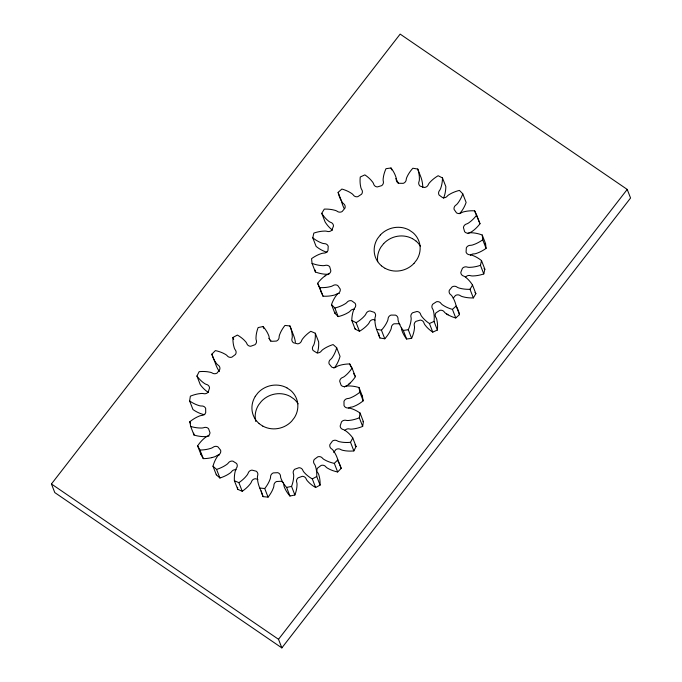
<?xml version="1.0" encoding="UTF-8"?>
<svg xmlns="http://www.w3.org/2000/svg" width="682" height="682" viewBox="0 0 682 682"><rect width="100%" height="100%" fill="white"/><g stroke="black" fill="none" stroke-linecap="round" stroke-linejoin="round"><path stroke-width="1.02" d="M204.779 414.605A8.355 7.826 -21.2 0 1 201.974 414.051L200.21 413.454A35.822 33.554 -21.2 0 1 192.963 409.541L189.63 400.939L190.363 396.182A35.814 33.546 -21.2 0 1 198.59 393.795L200.474 393.565A8.261 7.732 -21.2 0 1 203.364 393.582A4.297 4.024 -21.2 0 0 208.198 392.082L209.536 387.964A4.305 4.032 -21.2 0 0 206.356 384.401A8.38 7.843 -21.2 0 1 203.901 383.045L202.452 381.954A35.89 33.623 -21.2 0 1 196.928 376.029L199.161 371.664A35.899 33.623 -21.2 0 1 207.643 371.784L209.485 372.116A8.261 7.741 -21.2 0 1 212.196 372.986A4.305 4.032 -21.2 0 0 217.208 372.96L219.8 369.388A4.305 4.032 -21.2 0 0 217.967 365.015A8.329 7.8 -21.2 0 1 216.117 362.977L215.103 361.494A35.882 33.614 -21.2 0 1 211.855 354.163L215.367 350.599A35.907 33.631 -21.2 0 1 223.278 353.225L224.898 354.086A8.312 7.783 -21.2 0 1 227.149 355.714A4.305 4.032 -21.2 0 0 231.863 357.172L235.452 354.487A4.305 4.032 -21.2 0 0 235.154 349.73A8.448 7.92 -21.2 0 1 234.079 347.223L233.611 345.493A35.89 33.614 -21.2 0 1 232.946 337.462L237.387 335.067A35.865 33.589 -21.2 0 1 243.96 339.926L245.196 341.23A8.38 7.852 -21.2 0 1 246.782 343.472A4.305 4.032 -21.2 0 0 250.72 346.26L254.957 344.734A4.305 4.032 -21.2 0 0 256.227 340.054A8.337 7.809 -21.2 0 1 256.031 337.317L256.151 335.51A35.924 33.648 -21.2 0 1 258.137 327.565L263.082 326.559A35.873 33.606 -21.2 0 1 267.659 333.183L268.401 334.811A8.423 7.886 -21.2 0 1 269.151 337.437A4.305 4.032 -21.2 0 0 271.939 341.298L276.415 341.068A4.305 4.032 -21.2 0 0 279.117 336.934A8.397 7.869 -21.2 0 1 279.825 334.231L280.524 332.526A35.822 33.554 -21.2 0 1 284.965 325.442L289.927 325.936L293.26 334.538A35.882 33.614 -21.2 0 1 295.408 342.279M344.828 430.495A4.305 4.032 -21.2 0 1 349.661 428.995A8.389 7.86 -21.2 0 0 352.551 429.012L354.435 428.782A35.967 33.691 -21.2 0 0 362.662 426.395L359.329 417.793L360.062 413.045A35.907 33.631 -21.2 0 0 352.816 409.115L351.06 408.527A8.329 7.8 -21.2 0 0 348.255 407.972A4.305 4.032 -21.2 0 1 344.026 405.577L343.984 401.323A4.305 4.032 -21.2 0 1 348.161 398.493A8.414 7.877 -21.2 0 0 350.949 397.649L352.688 396.873A35.788 33.52 -21.2 0 0 359.849 392.218L359.022 387.547A35.865 33.597 -21.2 0 0 350.753 386.003L348.869 385.969A8.312 7.792 -21.2 0 0 345.979 386.276A4.305 4.032 -21.2 0 1 341.128 385.27L339.704 381.298A4.305 4.032 -21.2 0 1 342.807 377.41A8.337 7.809 -21.2 0 0 345.228 375.808L346.661 374.563A35.856 33.589 -21.2 0 0 352.057 368.092L349.738 363.949A35.907 33.631 -21.2 0 0 341.264 364.947L339.431 365.467A8.337 7.809 -21.2 0 0 336.746 366.609A4.305 4.032 -21.2 0 1 331.733 367.095L329.074 363.787A4.305 4.032 -21.2 0 1 330.813 359.235A8.346 7.817 -21.2 0 0 332.62 357.01L333.6 355.424A35.848 33.58 -21.2 0 0 336.703 347.769L333.123 344.572A35.856 33.589 -21.2 0 0 325.271 347.999L323.669 349.031A8.363 7.834 -21.2 0 0 321.452 350.889A4.305 4.032 -21.2 0 1 316.78 352.824L313.132 350.514A4.305 4.032 -21.2 0 1 313.336 345.731A8.44 7.903 -21.2 0 0 314.359 343.114L314.794 341.341A35.899 33.623 -21.2 0 0 315.297 333.242L310.804 331.307A35.873 33.606 -21.2 0 0 304.343 336.831L303.132 338.263A8.397 7.869 -21.2 0 0 301.597 340.659A4.305 4.032 -21.2 0 1 297.719 343.856L293.448 342.756A4.305 4.032 -21.2 0 1 292.084 338.221A8.363 7.834 -21.2 0 0 292.228 335.459L292.067 333.677A35.882 33.614 -21.2 0 0 289.927 325.936M362.662 426.395L363.395 421.647L360.062 413.045M326.976 252.152A8.406 7.877 -21.2 0 1 324.76 251.488L323.055 250.78A35.865 33.589 -21.2 0 1 316.116 246.407L312.782 237.805L313.839 233.091A35.89 33.614 -21.2 0 1 322.185 231.224L324.078 231.104A8.448 7.92 -21.2 0 1 326.951 231.3A4.305 4.032 -21.2 0 0 331.861 230.107L333.481 226.074A4.305 4.032 -21.2 0 0 330.557 222.306A8.312 7.783 -21.2 0 1 328.213 220.798L326.849 219.613A35.839 33.571 -21.2 0 1 321.759 213.338L324.282 209.11A35.831 33.563 -21.2 0 1 332.714 209.766L334.53 210.209A8.261 7.732 -21.2 0 1 337.155 211.25A4.305 4.032 -21.2 0 0 342.151 211.539L344.981 208.121A4.305 4.032 -21.2 0 0 343.464 203.628A8.448 7.911 -21.2 0 1 341.75 201.48L340.855 199.937A35.899 33.623 -21.2 0 1 338.127 192.384L341.861 189.05A35.822 33.554 -21.2 0 1 349.551 192.171L351.111 193.134A8.406 7.877 -21.2 0 1 353.233 194.907A4.305 4.032 -21.2 0 0 357.82 196.663L361.579 194.2A4.297 4.032 -21.2 0 0 361.613 189.417A8.397 7.86 -21.2 0 1 360.71 186.842L360.369 185.086A35.865 33.589 -21.2 0 1 360.258 176.996L364.853 174.882A35.89 33.614 -21.2 0 1 371.051 180.15L372.193 181.54A8.329 7.8 -21.2 0 1 373.608 183.884A4.305 4.032 -21.2 0 0 377.342 186.928L381.664 185.657A4.305 4.032 -21.2 0 0 383.25 181.054A8.363 7.834 -21.2 0 1 383.241 178.3L383.489 176.51A35.907 33.631 -21.2 0 1 386.012 168.676L390.999 167.985A35.848 33.58 -21.2 0 1 395.1 174.899L395.722 176.578A8.303 7.783 -21.2 0 1 396.293 179.255A4.305 4.032 -21.2 0 0 398.8 183.287L403.258 183.339A4.305 4.032 -21.2 0 0 406.242 179.366A8.337 7.809 -21.2 0 1 407.128 176.706L407.947 175.052A35.924 33.648 -21.2 0 1 412.849 168.241L417.751 169.042L421.092 177.644A35.831 33.563 -21.2 0 1 422.687 185.521L422.721 187.32M465.763 276.909A4.305 4.032 -21.2 0 1 470.674 275.716A8.431 7.894 -21.2 0 0 473.547 275.912L475.439 275.792A35.831 33.563 -21.2 0 0 483.785 273.925L480.452 265.324L481.509 260.609A35.856 33.589 -21.2 0 0 474.57 256.236L472.865 255.528A8.363 7.826 -21.2 0 0 470.111 254.795A4.305 4.032 -21.2 0 1 466.07 252.135L466.326 247.873A4.305 4.032 -21.2 0 1 470.674 245.307A8.329 7.8 -21.2 0 0 473.504 244.642L475.294 243.977A35.865 33.597 -21.2 0 0 482.737 239.766L482.234 235.034A35.839 33.571 -21.2 0 0 474.118 232.971L472.242 232.809A8.414 7.877 -21.2 0 0 469.352 232.946A4.305 4.032 -21.2 0 1 464.587 231.633L463.445 227.566A4.305 4.032 -21.2 0 1 466.812 223.875A8.406 7.869 -21.2 0 0 469.327 222.417L470.836 221.266A35.882 33.614 -21.2 0 0 476.65 215.128L474.629 210.84A35.916 33.648 -21.2 0 0 466.13 211.301L464.272 211.71A8.363 7.834 -21.2 0 0 461.518 212.682A4.305 4.032 -21.2 0 1 456.505 212.852L454.084 209.383A4.305 4.032 -21.2 0 1 456.13 204.932A8.372 7.843 -21.2 0 0 458.082 202.818L459.165 201.292A35.805 33.537 -21.2 0 0 462.78 193.824L459.438 190.406A35.822 33.554 -21.2 0 0 451.39 193.338L449.728 194.268A8.44 7.903 -21.2 0 0 447.392 195.99A4.305 4.032 -21.2 0 1 442.609 197.635L439.14 195.095A4.305 4.032 -21.2 0 1 439.668 190.321A8.329 7.8 -21.2 0 0 440.879 187.763L441.424 186.016A35.805 33.537 -21.2 0 0 442.482 177.942L438.151 175.726A35.848 33.58 -21.2 0 0 431.339 180.849L430.035 182.205A8.312 7.783 -21.2 0 0 428.347 184.515A4.305 4.032 -21.2 0 1 424.264 187.465L420.095 186.101A4.305 4.032 -21.2 0 1 419.055 181.472A8.355 7.826 -21.2 0 0 419.387 178.718L419.345 176.919A35.831 33.563 -21.2 0 0 417.751 169.042M483.785 273.925L484.851 269.211L481.509 260.609M333.745 452.473L335.817 449.617A4.305 4.032 -21.2 0 1 340.838 449.591A8.448 7.911 -21.2 0 0 343.54 450.461L345.382 450.793A35.907 33.631 -21.2 0 0 353.864 450.913L350.531 442.311L352.764 437.946A35.805 33.537 -21.2 0 0 347.24 432.021L345.791 430.93A8.406 7.869 -21.2 0 0 343.336 429.575A4.305 4.032 -21.2 0 1 340.156 426.011L341.494 421.894A4.305 4.032 -21.2 0 1 346.328 420.393A8.389 7.86 -21.2 0 0 349.218 420.41L351.102 420.18A35.967 33.691 -21.2 0 0 359.329 417.793M353.864 450.913L356.098 446.548L352.764 437.946M453.215 298.213L455.474 295.477A4.305 4.032 -21.2 0 1 460.469 295.766A8.363 7.834 -21.2 0 0 463.095 296.806L464.911 297.25A35.856 33.589 -21.2 0 0 473.342 297.906L470 289.304L472.532 285.076A35.848 33.58 -21.2 0 0 467.443 278.81L466.079 277.625A8.312 7.783 -21.2 0 0 463.734 276.108A4.305 4.032 -21.2 0 1 460.81 272.348L462.422 268.307A4.305 4.032 -21.2 0 1 467.341 267.114A8.431 7.894 -21.2 0 0 470.213 267.31L472.106 267.191A35.831 33.563 -21.2 0 0 480.452 265.324M473.342 297.906L475.866 293.678L472.532 285.076M399.959 324.385A4.305 4.032 -21.2 0 0 398.834 323.728L394.043 323.805A4.297 4.024 -21.2 0 0 392.423 324.982L392.031 325.502A4.297 4.024 -21.2 0 0 391.383 327.65A8.303 7.775 -21.2 0 1 390.505 330.31L389.686 331.972A35.848 33.58 -21.2 0 1 384.776 338.784L379.874 337.974L376.541 329.372A35.899 33.631 -21.2 0 1 374.947 321.495L374.904 319.696A8.457 7.92 -21.2 0 1 375.236 316.942A4.297 4.024 -21.2 0 0 374.196 312.313L370.028 310.949A4.305 4.032 -21.2 0 0 365.944 313.899A8.286 7.758 -21.2 0 1 364.256 316.209L362.952 317.565A35.873 33.606 -21.2 0 1 356.14 322.688L351.801 320.472A35.882 33.606 -21.2 0 1 352.867 312.399L353.412 310.651A8.363 7.834 -21.2 0 1 354.623 308.094A4.305 4.032 -21.2 0 0 355.152 303.328L351.682 300.779A4.305 4.032 -21.2 0 0 346.899 302.424A8.389 7.86 -21.2 0 1 344.563 304.146L342.901 305.076A35.899 33.623 -21.2 0 1 334.853 308.008L331.512 304.59A35.899 33.631 -21.2 0 1 335.126 297.122L336.209 295.596A8.406 7.877 -21.2 0 1 338.161 293.482A4.305 4.032 -21.2 0 0 340.207 289.032L337.786 285.553A4.305 4.032 -21.2 0 0 332.765 285.732A8.278 7.758 -21.2 0 1 330.02 286.704L328.161 287.113A35.839 33.563 -21.2 0 1 319.662 287.574L317.642 283.286A35.89 33.614 -21.2 0 1 323.456 277.148L324.964 275.997M255.221 396.378L258.077 392.704A23.154 21.688 -21.2 0 1 286.883 387.836M51.44 483.973L400.155 34.1L627.218 189.425L630.56 198.027L281.845 647.9L54.782 492.575L51.44 483.973L278.512 639.298L281.845 647.9M278.512 639.298L627.218 189.425M380.377 234.923L377.521 238.598A23.154 21.688 -21.2 0 0 381.468 265.81M383.71 243.525L380.854 247.199A23.154 21.688 -21.2 0 0 377.683 261.692M413.914 263.499L416.77 259.816A23.154 21.688 -21.2 0 0 412.883 232.588L409.157 230.022A23.154 21.688 -21.2 0 0 380.385 234.932M283.848 484.484A4.305 4.032 -21.2 0 1 283.874 485.141A8.499 7.962 -21.2 0 0 284.633 487.766L285.366 489.395A35.907 33.631 -21.2 0 0 289.944 496.019L294.888 495.013A35.822 33.554 -21.2 0 0 296.875 487.067L297.002 485.26A8.372 7.843 -21.2 0 0 296.798 482.524A4.305 4.032 -21.2 0 1 298.068 477.843L302.305 476.317A4.305 4.032 -21.2 0 1 306.252 479.105A8.389 7.86 -21.2 0 0 307.829 481.347L309.074 482.651A35.856 33.589 -21.2 0 0 315.638 487.511L320.08 485.115L316.746 476.513A35.831 33.563 -21.2 0 0 316.081 468.483L315.613 466.752A8.431 7.894 -21.2 0 0 314.538 464.246A4.305 4.032 -21.2 0 1 314.24 459.489L317.829 456.804A4.305 4.032 -21.2 0 1 322.543 458.261A8.312 7.783 -21.2 0 0 324.794 459.89L326.414 460.751A35.848 33.58 -21.2 0 0 334.325 463.368L337.837 459.813A35.805 33.537 -21.2 0 0 334.581 452.481L333.575 450.998A8.269 7.749 -21.2 0 0 331.716 448.961A4.305 4.032 -21.2 0 1 329.892 444.587L332.484 441.015A4.305 4.032 -21.2 0 1 337.496 440.99A8.448 7.911 -21.2 0 0 340.207 441.859L342.049 442.192A35.907 33.631 -21.2 0 0 350.531 442.311M317.079 471.467A4.305 4.032 -21.2 0 1 317.573 468.091L321.171 465.405A4.305 4.032 -21.2 0 1 325.877 466.863A8.312 7.783 -21.2 0 0 328.127 468.491L329.747 469.352A35.848 33.58 -21.2 0 0 337.667 471.97L341.171 468.415A35.805 33.537 -21.2 0 0 339.363 463.734M401.502 329.133A8.431 7.894 -21.2 0 0 401.911 330.438L402.525 332.117A35.924 33.648 -21.2 0 0 406.625 339.031L411.613 338.34A35.805 33.537 -21.2 0 0 414.136 330.506L414.392 328.715A8.414 7.877 -21.2 0 0 414.383 325.962A4.305 4.032 -21.2 0 1 415.96 321.358L420.291 320.088A4.305 4.032 -21.2 0 1 424.016 323.132A8.355 7.826 -21.2 0 0 425.432 325.476L426.574 326.866A35.839 33.571 -21.2 0 0 432.772 332.134L437.367 330.02L434.033 321.418A35.916 33.64 -21.2 0 0 433.923 313.336L433.582 311.572A8.252 7.724 -21.2 0 0 432.678 308.997A4.305 4.032 -21.2 0 1 432.712 304.215L436.471 301.751A4.305 4.032 -21.2 0 1 441.058 303.507A8.372 7.843 -21.2 0 0 443.181 305.28L444.741 306.244A35.805 33.537 -21.2 0 0 452.43 309.364L456.164 306.03A35.907 33.631 -21.2 0 0 453.436 298.477L452.533 296.934A8.244 7.724 -21.2 0 0 450.828 294.786A4.305 4.032 -21.2 0 1 449.31 290.293L452.14 286.875A4.305 4.032 -21.2 0 1 457.128 287.165A8.363 7.834 -21.2 0 0 459.762 288.205L461.569 288.648A35.856 33.589 -21.2 0 0 470 289.304M435.321 316.175A4.305 4.032 -21.2 0 1 436.045 312.816L439.805 310.353A4.305 4.032 -21.2 0 1 444.391 312.109A8.372 7.843 -21.2 0 0 446.522 313.882L448.074 314.845A35.805 33.537 -21.2 0 0 455.764 317.965L459.506 314.632A35.907 33.631 -21.2 0 0 456.769 307.079M344.401 387.026A4.305 4.032 -21.2 0 1 346.149 386.012A8.337 7.809 -21.2 0 0 348.57 384.409L349.994 383.165A35.856 33.589 -21.2 0 0 355.39 376.694L352.057 368.092M348.57 384.409L349.994 383.165M294.888 495.013L291.555 486.411A35.822 33.554 -21.2 0 0 293.533 478.466L293.661 476.658A8.372 7.843 -21.2 0 0 293.465 473.922A4.305 4.032 -21.2 0 1 294.735 469.242L298.972 467.716A4.305 4.032 -21.2 0 1 302.91 470.503A8.389 7.86 -21.2 0 0 304.496 472.745L305.732 474.05A35.856 33.589 -21.2 0 0 312.296 478.909L316.746 476.513M411.613 338.34L408.279 329.738A35.805 33.537 -21.2 0 0 410.803 321.904L411.05 320.114A8.414 7.877 -21.2 0 0 411.041 317.36A4.305 4.032 -21.2 0 1 412.627 312.757L416.949 311.486A4.305 4.032 -21.2 0 1 420.683 314.53A8.355 7.826 -21.2 0 0 422.098 316.874L423.241 318.264A35.839 33.571 -21.2 0 0 429.438 323.532L434.033 321.418M211.761 457.631L213.602 457.111A8.448 7.92 -21.2 0 0 216.279 455.968A4.305 4.032 -21.2 0 1 219.399 454.937M190.585 423.667L189.843 421.757L190.67 426.429A35.899 33.631 -21.2 0 0 198.939 427.972L200.823 428.015A8.423 7.886 -21.2 0 0 203.713 427.699A4.305 4.032 -21.2 0 1 208.564 428.705L209.988 432.678A4.305 4.032 -21.2 0 1 206.885 436.565A8.329 7.8 -21.2 0 0 204.464 438.168L203.031 439.413A35.984 33.708 -21.2 0 0 197.635 445.883L199.954 450.026A35.89 33.614 -21.2 0 0 208.428 449.029L210.261 448.509A8.448 7.92 -21.2 0 0 212.946 447.366A4.305 4.032 -21.2 0 1 217.959 446.881L220.618 450.188A4.305 4.032 -21.2 0 1 218.879 454.741A8.312 7.783 -21.2 0 0 217.072 456.966L216.092 458.543A35.882 33.606 -21.2 0 0 212.989 466.207L216.569 469.404A35.831 33.554 -21.2 0 0 224.421 465.977L226.023 464.945A8.329 7.8 -21.2 0 0 228.24 463.087A4.305 4.032 -21.2 0 1 232.912 461.151L236.56 463.462A4.305 4.032 -21.2 0 1 236.356 468.244A8.355 7.826 -21.2 0 0 235.333 470.861L234.906 472.635A35.788 33.52 -21.2 0 0 234.395 480.733L238.888 482.668A35.831 33.563 -21.2 0 0 245.35 477.144L246.56 475.712A8.38 7.843 -21.2 0 0 248.095 473.317A4.305 4.032 -21.2 0 1 251.973 470.12L256.244 471.211A4.305 4.032 -21.2 0 1 257.608 475.755A8.329 7.8 -21.2 0 0 257.464 478.517L257.625 480.298A35.873 33.597 -21.2 0 0 259.765 488.039L263.099 496.641L268.06 497.135L264.727 488.534A35.89 33.614 -21.2 0 0 269.168 481.449L269.867 479.744A8.32 7.792 -21.2 0 0 270.566 477.05A4.305 4.032 -21.2 0 1 273.277 472.907L277.745 472.677A4.305 4.032 -21.2 0 1 280.541 476.539A8.499 7.962 -21.2 0 0 281.291 479.165L282.033 480.793A35.907 33.631 -21.2 0 0 286.611 487.417L291.555 486.411M384.776 338.784L381.443 330.182A35.848 33.58 -21.2 0 0 386.344 323.37L387.163 321.708A8.303 7.775 -21.2 0 0 388.049 319.048A4.305 4.032 -21.2 0 1 391.033 315.075L395.492 315.127A4.305 4.032 -21.2 0 1 397.998 319.167A8.431 7.894 -21.2 0 0 398.569 321.836L399.192 323.515A35.924 33.648 -21.2 0 0 403.292 330.429L408.279 329.738M259.765 488.039L264.727 488.534M376.541 329.372L381.443 330.182M257.873 479.378L255.315 478.721A4.305 4.032 -21.2 0 0 251.428 481.918A8.38 7.843 -21.2 0 1 249.893 484.314L248.683 485.746A35.831 33.563 -21.2 0 1 242.221 491.27L237.737 489.335L234.395 480.733M375.032 320.097L373.369 319.551A4.305 4.032 -21.2 0 0 369.286 322.501A8.286 7.758 -21.2 0 1 367.589 324.811L366.285 326.167A35.873 33.606 -21.2 0 1 359.474 331.29L355.143 329.074L351.801 320.472M412.491 238.623L416.233 241.181M385.134 268.393L381.391 265.835M286.858 387.802L290.592 390.36A23.154 21.688 -21.2 0 1 294.462 417.589L291.615 421.28A23.154 21.688 -21.2 0 1 262.868 426.122M262.834 426.173L259.092 423.616M446.522 313.882L448.074 314.854M212.989 466.207L216.322 474.808L219.902 478.005A35.831 33.554 -21.2 0 0 227.754 474.578L229.357 473.547A8.329 7.8 -21.2 0 0 231.573 471.688A4.305 4.032 -21.2 0 1 236.253 469.753M331.512 304.59L334.845 313.191L338.187 316.61A35.899 33.623 -21.2 0 0 346.234 313.677L347.897 312.748A8.389 7.86 -21.2 0 0 350.233 311.026A4.305 4.032 -21.2 0 1 354.359 309.253M219.451 371.579L218.445 370.096A35.882 33.614 -21.2 0 1 215.188 362.764L211.855 354.163M353.54 373.378L355.39 376.694M197.635 445.883L200.968 454.485L203.296 458.628A35.89 33.614 -21.2 0 0 211.761 457.631M468.091 233.594A4.305 4.032 -21.2 0 1 470.145 232.477A8.406 7.869 -21.2 0 0 472.669 231.019L474.178 229.868A35.882 33.614 -21.2 0 0 479.992 223.73L474.629 210.84M317.642 283.286L322.995 296.176A35.839 33.563 -21.2 0 0 331.495 295.715L333.353 295.315A8.278 7.758 -21.2 0 0 336.107 294.334A4.305 4.032 -21.2 0 1 339.278 293.499M476.65 215.128L479.992 223.73M482.234 235.034L485.567 243.636L486.078 248.367A35.865 33.597 -21.2 0 1 478.628 252.579L476.846 253.244A8.329 7.8 -21.2 0 1 474.007 253.909A4.305 4.032 -21.2 0 0 470.401 255.366M482.737 239.766L486.078 248.367M462.78 193.824L466.121 202.426A35.805 33.537 -21.2 0 1 462.498 209.894L461.424 211.42A8.372 7.843 -21.2 0 1 459.463 213.534A4.305 4.032 -21.2 0 0 459.174 213.722M442.482 177.942L445.823 186.544A35.805 33.537 -21.2 0 1 444.758 194.617L444.212 196.365A8.329 7.8 -21.2 0 1 443.479 198.164M456.164 306.03L459.506 314.632M452.43 309.364L455.764 317.965M390.999 167.985L391.741 169.895M429.438 323.532L432.78 332.134M403.292 330.429L406.625 339.031M338.127 192.384L341.46 200.985M321.759 213.338L325.101 221.94A35.839 33.571 -21.2 0 0 330.182 228.214L331.554 229.399A8.312 7.783 -21.2 0 0 332.501 230.158M356.14 322.688L359.474 331.29M334.853 308.008L338.187 316.61M312.782 237.805A35.865 33.589 -21.2 0 0 319.722 242.178L321.427 242.886A8.406 7.877 -21.2 0 0 324.18 243.619A4.305 4.032 -21.2 0 1 328.221 246.279L327.965 250.541A4.305 4.032 -21.2 0 1 323.618 253.116A8.372 7.843 -21.2 0 0 320.787 253.772L318.997 254.437A35.882 33.606 -21.2 0 0 311.555 258.657L312.058 263.38L315.391 271.982A35.941 33.665 -21.2 0 0 323.507 274.045L325.382 274.207A8.508 7.971 -21.2 0 0 328.272 274.07A4.305 4.032 -21.2 0 1 328.946 273.9M359.022 387.547L362.355 396.148L363.191 400.82A35.788 33.52 -21.2 0 1 356.03 405.483L354.282 406.25A8.414 7.877 -21.2 0 1 351.494 407.094A4.305 4.032 -21.2 0 0 348.681 408.075M349.738 363.949L350.846 366.822M319.662 287.574L322.995 296.176M359.849 392.218L363.191 400.82M336.703 347.769L340.037 356.371A35.848 33.58 -21.2 0 1 336.934 364.026L335.962 365.612A8.346 7.817 -21.2 0 1 334.146 367.837A4.305 4.032 -21.2 0 0 333.865 368.041M315.297 333.242L318.63 341.844A35.899 33.623 -21.2 0 1 318.127 349.943L317.701 351.716A8.44 7.903 -21.2 0 1 317.36 352.892M337.837 459.813L341.171 468.415M334.325 463.368L337.667 471.97M263.082 326.559L263.823 328.477M312.305 478.909L315.638 487.511M232.946 337.462L233.687 339.372M286.611 487.417L289.944 496.019M238.888 482.668L242.221 491.27M196.928 376.029L200.261 384.631A35.89 33.623 -21.2 0 0 205.785 390.556L207.243 391.647A8.38 7.843 -21.2 0 0 208.394 392.431M216.569 469.404L219.902 478.005M199.954 450.026L203.296 458.628M190.67 426.429L194.012 435.031A35.899 33.631 -21.2 0 0 202.273 436.574L204.165 436.616A8.423 7.886 -21.2 0 0 207.047 436.301A4.305 4.032 -21.2 0 1 209.033 435.96M193.679 433.164L194.012 435.031M315.186 270.089L315.391 271.982M383.693 243.568A23.154 21.688 -21.2 0 1 412.457 238.674M416.156 241.206A23.154 21.688 -21.2 0 1 420.376 246.117M484.049 268.58A35.856 33.589 -21.2 0 1 484.851 269.211M485.081 243.448A35.839 33.571 -21.2 0 1 485.567 243.636M395.807 178.633A35.848 33.58 -21.2 0 1 396.08 179.059M396.609 179.92A35.848 33.58 -21.2 0 1 398.433 183.501M344.188 208.539A35.899 33.623 -21.2 0 1 341.571 201.48M320.975 291.887A35.89 33.614 -21.2 0 1 321.29 291.47M334.845 313.191A35.899 33.631 -21.2 0 1 335.194 312.22M355.143 329.074A35.882 33.606 -21.2 0 1 355.152 328.562M379.874 337.974A35.899 33.631 -21.2 0 1 379.039 335.075M378.825 334.095A35.899 33.631 -21.2 0 1 378.646 333.106M401.357 327.437A4.305 4.032 -21.2 0 1 401.34 327.769A8.431 7.894 -21.2 0 0 401.357 328.11M437.367 330.02A35.916 33.64 -21.2 0 0 437.256 321.938L436.915 320.173A8.252 7.724 -21.2 0 0 436.011 317.599A4.305 4.032 -21.2 0 1 435.406 316.474M475.039 292.408A35.848 33.58 -21.2 0 1 475.866 293.678M268.921 338.34A35.924 33.648 -21.2 0 1 269.202 338.749M269.757 339.602A35.924 33.648 -21.2 0 1 270.012 340.028M270.524 340.898A35.924 33.648 -21.2 0 1 270.763 341.341M361.852 395.995A35.865 33.597 -21.2 0 1 362.355 396.148M362.977 421.348A35.907 33.631 -21.2 0 1 363.395 421.647M354.87 444.945A35.805 33.537 -21.2 0 1 355.493 445.738M355.799 446.139A35.805 33.537 -21.2 0 1 356.098 446.548M337.922 461.083A35.805 33.537 -21.2 0 1 338.434 461.953M338.673 462.387A35.805 33.537 -21.2 0 1 339.142 463.283M317.48 472.328A4.305 4.032 -21.2 0 0 317.872 472.848A8.431 7.894 -21.2 0 1 318.954 475.354L319.415 477.085A35.831 33.563 -21.2 0 1 320.08 485.115M282.749 482.276A4.305 4.032 -21.2 0 0 281.086 481.279L276.611 481.509A4.305 4.032 -21.2 0 0 273.908 485.652A8.32 7.792 -21.2 0 1 273.201 488.346L272.502 490.051A35.89 33.614 -21.2 0 1 268.06 497.135M282.962 482.506A4.305 4.032 -21.2 0 1 283.328 483.009M263.099 496.641A35.873 33.597 -21.2 0 1 261.308 490.887M237.737 489.335A35.788 33.52 -21.2 0 1 237.703 488.832M237.677 487.818A35.788 33.52 -21.2 0 1 237.668 487.315M216.322 474.808A35.882 33.606 -21.2 0 1 216.467 474.314M200.968 454.485A35.984 33.708 -21.2 0 1 201.258 454.05M298.111 403.855A23.154 21.688 -21.2 0 0 293.882 398.944L290.191 396.404A23.154 21.688 -21.2 0 0 261.419 401.314L258.555 404.98A23.154 21.688 -21.2 0 0 255.784 421.519M312.058 263.38A35.941 33.665 -21.2 0 0 320.173 265.443L322.049 265.605A8.508 7.971 -21.2 0 0 324.939 265.469A4.305 4.032 -21.2 0 1 329.704 266.781L330.847 270.848A4.305 4.032 -21.2 0 1 327.479 274.539A8.286 7.766 -21.2 0 0 324.964 275.997M413.931 263.448A23.154 21.688 -21.2 0 1 385.168 268.341M189.63 400.939A35.822 33.554 -21.2 0 0 196.876 404.852L198.633 405.449A8.355 7.826 -21.2 0 0 201.437 406.003A4.305 4.032 -21.2 0 1 205.666 408.399L205.708 412.653A4.305 4.032 -21.2 0 1 201.54 415.483A8.363 7.834 -21.2 0 0 198.743 416.327L197.004 417.094A35.907 33.631 -21.2 0 0 189.843 421.757M259.169 423.59A23.154 21.688 -21.2 0 1 255.298 396.378"/></g></svg>
